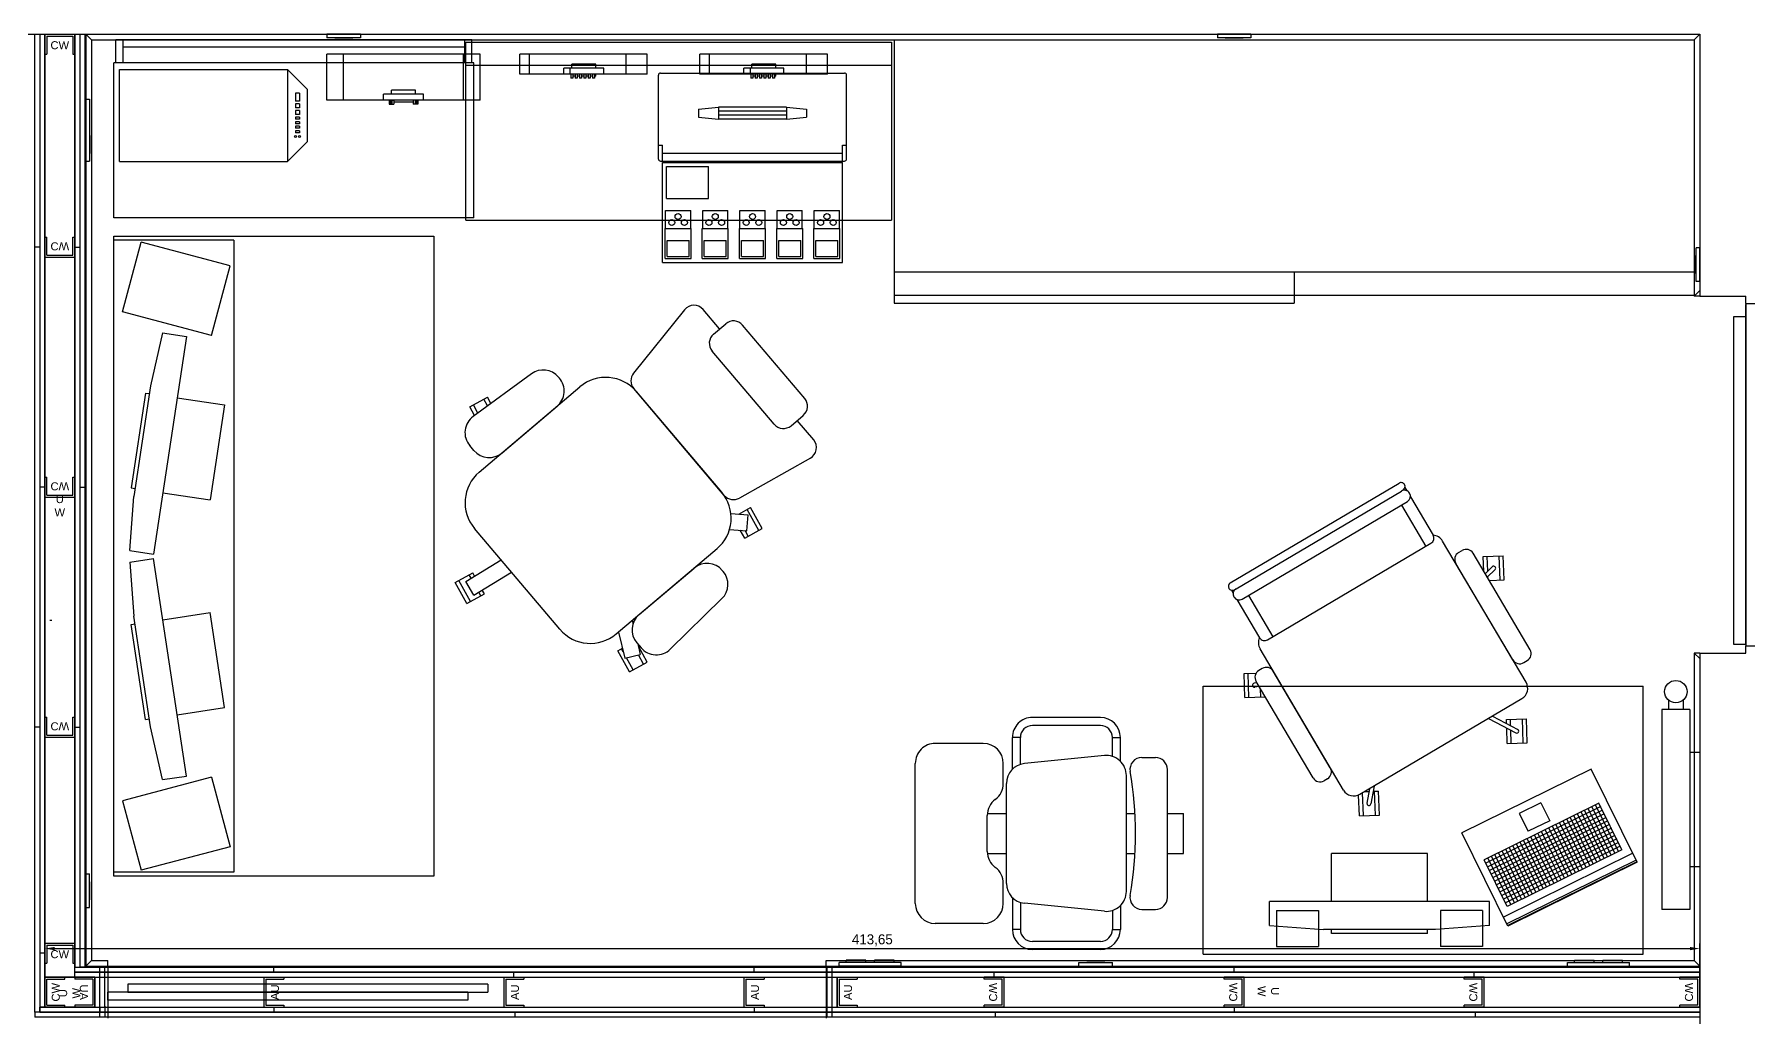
# Model space of a CAD drawing. Header units: millimetres. Extents: x 863 to 5283, y 810 to 2397.
# Drawn here: x 3382.6 to 3811.1, y 1701.7 to 1947.6 of the extents above; entities that cross this region are included whole.
import ezdxf

# ---------------------------------------------------------------- set-up
doc = ezdxf.new("R2010")
doc.units = ezdxf.units.MM
for name, color, linetype in [('Drzwi', 34, 'Continuous'), ('Elektryka - obudowy', 253, 'Continuous'), ('GK - OSB', 40, 'Continuous'), ('GK - płyta', 104, 'Continuous'), ('GK - rama', 170, 'Continuous'), ('Grzejniki', 12, 'Continuous'), ('Listwy', 9, 'Continuous'), ('Meble', 42, 'Continuous'), ('Okna', 7, 'Continuous'), ('Szkic', 6, 'Continuous'), ('Urządzenia', 183, 'Continuous'), ('Ściany', 7, 'Continuous')]:
    doc.layers.add(name, color=color, linetype=linetype)
doc.dimstyles.new('ISO-25', dxfattribs={"dimtxt": 2.5, "dimasz": 2.5, "dimexe": 1.25, "dimexo": 0.625, "dimtad": 1, "dimtxsty": 'Standard', "dimcen": 2.5, "dimadec": 0, "dimazin": 0, "dimtfac": 1, "dimtmove": 0, "dimatfit": 3, "dimfxl": 1, "dimarcsym": 0})

# ---------------------------------------------------------------- blocks, each defined once
blk = doc.blocks.new('Z$W@#9758')
for p, q in [((0, 0.3), (0, 82.3)), ((0, 82.3), (3, 82.3)), ((3, 85.6), (3, 0)), ((3, 85.6), (11, 85.6)), ((3, 0.3), (3, 85.3)), ((11, 85.6), (11, 0)), ((3, 0.3), (0, 0.3)), ((3, 0), (11, 0))]:
    blk.add_line(p, q)
blk = doc.blocks.new('Z$W@#32702')
for p, q in [((90, 2), (0, 2)), ((0, 0), (0, 2)), ((90, 0), (0, 0)), ((95, 4), (5, 4)), ((5, 4), (5, 2)), ((5, 2), (95, 2)), ((90, 2), (90, 0)), ((95, 4), (95, 2))]:
    blk.add_line(p, q)
blk = doc.blocks.new('Z$W@#3195')
for p, q in [((0, 80), (160, 80)), ((0, 0), (0, 80)), ((0, 50), (0, 80)), ((0, 80), (160, 80)), ((1, 50), (1, 80)), ((159, 50), (159, 80)), ((160, 80), (160, 0)), ((160, 80), (160, 50)), ((159, 50), (1, 50)), ((160, 0), (0, 0))]:
    blk.add_line(p, q)
blk = doc.blocks.new('Z$W@#3093')
for p, q in [((0.5, 38.8), (0.5, 44.5)), ((89.5, 44.5), (0.5, 44.5)), ((2.3, 38.8), (2.3, 44.5)), ((87.7, 38.8), (87.7, 44.5)), ((89.5, 38.8), (89.5, 44.5)), ((0, 0), (0, 38.8)), ((90, 38.8), (0, 38.8)), ((87.7, 42.7), (2.3, 42.7)), ((90, 0), (90, 38.8)), ((90, 0), (0, 0))]:
    blk.add_line(p, q)
blk = doc.blocks.new('Z$W@#14343')
for p, q in [((31.87, 76.22), (32.35, 78.6)), ((32.35, 78.6), (37.25, 77.62)), ((32.88, 76.14), (33.33, 78.4)), ((35.89, 75.93), (36.27, 77.81)), ((36.9, 75.86), (37.25, 77.62)), ((49.44, 74.96), (31.44, 76.25)), ((26.08, 69.63), (26.08, 71.26)), ((54.08, 69.63), (54.08, 69.97)), ((23.58, 64.63), (56.58, 64.63)), ((31.08, 64.63), (49.08, 64.63)), ((89.01, 62.44), (69.01, 58.6)), ((92.58, 53.13), (92.58, 59.5)), ((13.58, 21.63), (13.58, 54.63)), ((66.58, 20.61), (66.58, 55.65)), ((66.58, 21.63), (66.58, 54.63)), ((90.58, 53.13), (94.58, 53.13)), ((0, 41.55), (1.18, 47.43)), ((0.98, 41.35), (2.16, 47.23)), ((1.18, 47.43), (6.08, 46.45)), ((87.58, 26.13), (87.58, 50.13)), ((97.58, 26.13), (97.58, 50.13)), ((2.73, 42.02), (3.35, 45.97)), ((3.35, 45.97), (13.58, 44.35)), ((4.92, 45.72), (5.1, 46.64)), ((5.91, 45.57), (6.08, 46.45)), ((0, 41.55), (4.9, 40.56)), ((2.73, 42.02), (13.58, 40.3)), ((3.92, 40.76), (4.13, 41.8)), ((4.9, 40.56), (5.12, 41.64)), ((90.58, 23.13), (94.58, 23.13)), ((92.58, 16.76), (92.58, 23.13)), ((89.01, 13.82), (69.01, 17.66)), ((62.09, 13.29), (65.18, 10.2)), ((64.92, 16.12), (68.01, 13.03)), ((65.18, 10.2), (68.01, 13.03)), ((66.31, 14.73), (69.64, 14.06)), ((67.48, 8.38), (68.66, 14.26)), ((68.46, 8.18), (69.64, 14.06)), ((24.33, 11.63), (21.27, 5.62)), ((23.58, 11.63), (56.58, 11.63)), ((28.82, 11.63), (28.44, 10.88)), ((31.08, 11.63), (49.08, 11.63)), ((63.56, 9.16), (64, 11.38)), ((63.56, 9.16), (68.46, 8.18)), ((64.54, 8.97), (64.85, 10.53)), ((20.01, 2.27), (21.19, 8.15)), ((21, 2.07), (21.67, 5.42)), ((21.19, 8.15), (22.43, 7.9)), ((21.27, 5.62), (24.84, 3.81)), ((21.99, 7.03), (22.17, 7.95)), ((26.08, 6.25), (24.84, 3.81)), ((24.92, 1.28), (25.8, 5.7)), ((26.08, 6.63), (26.08, 5)), ((54.08, 6.63), (54.08, 6.29)), ((20.01, 2.27), (24.92, 1.28)), ((23.94, 1.48), (24.44, 4.01)), ((49.44, 1.3), (31.44, 0.01))]:
    blk.add_line(p, q)
for centre, radius, start, end in [((31.08, 71.26), 5, 85.9144, 180), ((49.08, 69.97), 5, 0, 85.9144), ((31.08, 69.63), 5, 180, 270), ((49.08, 69.63), 5, 270, 0), ((23.58, 54.63), 10, 90, 180), ((56.58, 54.63), 10, 0, 90), ((89.58, 59.5), 3, 0, 100.8855), ((69.58, 55.65), 3, 100.8855, 180), ((90.58, 50.13), 3, 90, 180), ((94.58, 50.13), 3, 0, 90), ((90.58, 26.13), 3, 180, 270), ((94.58, 26.13), 3, 270, 0), ((23.58, 21.63), 10, 180, 270), ((56.58, 21.63), 10, 270, 0), ((69.58, 20.61), 3, 180, 259.1145), ((89.58, 16.76), 3, 259.1145, 0), ((31.08, 6.63), 5, 90, 180), ((49.08, 6.63), 5, 0, 90), ((31.08, 5), 5, 180, 274.0856), ((49.08, 6.29), 5, 274.0856, 0)]:
    blk.add_arc(centre, radius, start, end)
blk = doc.blocks.new('Z$W@#30523')
for p, q in [((2, 55), (1, 41.5)), ((2, 55), (8, 55)), ((8, 0), (8, 55)), ((0, 39.5), (1, 39.5)), ((0, 15.5), (0, 39.5)), ((1, 13.5), (1, 41.5)), ((8, 39.5), (20, 39.5)), ((20, 15.5), (20, 39.5)), ((0, 15.5), (1, 15.5)), ((2, 0), (1, 13.5)), ((8, 15.5), (20, 15.5)), ((2, 0), (8, 0))]:
    blk.add_line(p, q)
blk = doc.blocks.new('Z$W@#1587')
for p, q in [((0, 0), (0, 23)), ((18, 23), (0, 23)), ((18, 0), (18, 23)), ((18, 0), (0, 0))]:
    blk.add_line(p, q)
blk = doc.blocks.new('Z$W@#29314')
for p, q in [((0, 42), (5, 47)), ((18, 47), (5, 47)), ((5.95, 45), (5.95, 44)), ((5.95, 45), (7.95, 45)), ((5.95, 44), (7.95, 44)), ((7.95, 45), (7.95, 44)), ((8.61, 45), (9.61, 45)), ((8.61, 45), (8.61, 44)), ((8.61, 44), (9.61, 44)), ((9.61, 45), (9.61, 44)), ((10.27, 45), (11.27, 45)), ((10.27, 45), (10.27, 44)), ((10.27, 44), (11.27, 44)), ((11.27, 45), (11.27, 44)), ((11.92, 45), (12.42, 45)), ((11.92, 45), (11.92, 44)), ((11.92, 44), (12.42, 44)), ((12.42, 45), (12.42, 44)), ((13.08, 45), (13.58, 45)), ((13.08, 45), (13.08, 44)), ((13.08, 44), (13.58, 44)), ((13.58, 45), (13.58, 44)), ((14.23, 45), (14.73, 45)), ((14.23, 45), (14.23, 44)), ((14.23, 44), (14.73, 44)), ((14.73, 45), (14.73, 44)), ((15.39, 45), (15.89, 45)), ((15.39, 45), (15.39, 44)), ((15.39, 44), (15.89, 44)), ((15.89, 45), (15.89, 44)), ((18, 47), (23, 42)), ((0, 0), (0, 42)), ((0, 42), (23, 42)), ((23, 0), (23, 42)), ((23, 0), (0, 0))]:
    blk.add_line(p, q)
for centre in [(16.8, 45), (16.8, 44)]:
    blk.add_circle(centre, 0.25)
blk = doc.blocks.new('Z$W@#9503')
for p, q in [((0, 0.5), (0, 21.5)), ((0.5, 22), (46.5, 22)), ((47, 0.5), (47, 21.5)), ((10, 13), (15, 13.5)), ((10, 13), (10, 11)), ((32, 13.5), (15, 13.5)), ((15, 13.5), (15, 10.5)), ((32, 13.5), (32, 10.5)), ((32, 13.5), (37, 13)), ((37, 13), (37, 11)), ((10, 11), (15, 10.5)), ((32, 12.5), (15, 12.5)), ((32, 11.5), (15, 11.5)), ((32, 10.5), (15, 10.5)), ((32, 10.5), (37, 11)), ((0, 4), (1, 4)), ((0.5, 0), (46.5, 0)), ((1, 0), (1, 4)), ((1, 2), (46, 2)), ((46, 0), (46, 4)), ((46, 4), (47, 4))]:
    blk.add_line(p, q)
for centre, start, end in [((0.5, 21.5), 90, 180), ((46.5, 21.5), 0, 90), ((0.5, 0.5), 180, 270), ((46.5, 0.5), 270, 0)]:
    blk.add_arc(centre, 0.5, start, end)
blk = doc.blocks.new('Z$W@#7448')
for p, q in [((0, 0), (0, 25)), ((0, 25), (45, 25)), ((1, 16), (1, 24)), ((1, 24), (11.5, 24)), ((11.5, 16), (11.5, 24)), ((45, 0), (45, 25)), ((0.75, 13), (7.05, 13)), ((0.75, 8.5), (0.75, 13)), ((1, 16), (11.5, 16)), ((7.05, 8.5), (7.05, 13)), ((10.05, 13), (16.35, 13)), ((10.05, 8.5), (10.05, 13)), ((16.35, 8.5), (16.35, 13)), ((19.35, 13), (25.65, 13)), ((19.35, 8.5), (19.35, 13)), ((25.65, 8.5), (25.65, 13)), ((28.65, 13), (34.95, 13)), ((28.65, 8.5), (28.65, 13)), ((34.95, 8.5), (34.95, 13)), ((37.95, 13), (44.25, 13)), ((37.95, 8.5), (37.95, 13)), ((44.25, 8.5), (44.25, 13)), ((0.65, 1), (0.65, 8.5)), ((0.65, 8.5), (7.15, 8.5)), ((1.15, 1.5), (1.15, 5.5)), ((1.15, 5.5), (6.65, 5.5)), ((6.65, 1.5), (6.65, 5.5)), ((7.15, 1), (7.15, 8.5)), ((9.95, 1), (9.95, 8.5)), ((9.95, 8.5), (16.45, 8.5)), ((10.45, 1.5), (10.45, 5.5)), ((10.45, 5.5), (15.95, 5.5)), ((15.95, 1.5), (15.95, 5.5)), ((16.45, 1), (16.45, 8.5)), ((19.25, 1), (19.25, 8.5)), ((19.25, 8.5), (25.75, 8.5)), ((19.75, 1.5), (19.75, 5.5)), ((19.75, 5.5), (25.25, 5.5)), ((25.25, 1.5), (25.25, 5.5)), ((25.75, 1), (25.75, 8.5)), ((28.55, 1), (28.55, 8.5)), ((28.55, 8.5), (35.05, 8.5)), ((29.05, 1.5), (29.05, 5.5)), ((29.05, 5.5), (34.55, 5.5)), ((34.55, 1.5), (34.55, 5.5)), ((35.05, 1), (35.05, 8.5)), ((37.85, 1), (37.85, 8.5)), ((37.85, 8.5), (44.35, 8.5)), ((38.35, 1.5), (38.35, 5.5)), ((38.35, 5.5), (43.85, 5.5)), ((43.85, 1.5), (43.85, 5.5)), ((44.35, 1), (44.35, 8.5)), ((0, 0), (45, 0)), ((0.65, 1), (7.15, 1)), ((0.65, 1), (7.15, 1)), ((1.15, 1.5), (6.65, 1.5)), ((9.95, 1), (16.45, 1)), ((9.95, 1), (16.45, 1)), ((10.45, 1.5), (15.95, 1.5)), ((19.25, 1), (25.75, 1)), ((19.25, 1), (25.75, 1)), ((19.75, 1.5), (25.25, 1.5)), ((28.55, 1), (35.05, 1)), ((28.55, 1), (35.05, 1)), ((29.05, 1.5), (34.55, 1.5)), ((37.85, 1), (44.35, 1)), ((37.85, 1), (44.35, 1)), ((38.35, 1.5), (43.85, 1.5))]:
    blk.add_line(p, q)
for centre in [(2.325, 10), (3.9, 11.5), (5.475, 10), (11.625, 10), (13.2, 11.5), (14.775, 10), (20.925, 10), (22.5, 11.5), (24.075, 10), (30.225, 10), (31.8, 11.5), (33.375, 10), (39.525, 10), (41.1, 11.5), (42.675, 10)]:
    blk.add_circle(centre, 0.75)
blk = doc.blocks.new('Z$W@#25200')
for p, q in [((0, 0), (0, 67)), ((0, 67), (110, 67)), ((110, 0), (110, 67)), ((0, 0), (110, 0))]:
    blk.add_line(p, q)
blk = doc.blocks.new('Z$W@#20580')
for p, q in [((20.74, 58), (37.74, 58)), ((20.74, 56), (37.74, 56)), ((15.74, 47.05), (15.74, 53)), ((17.74, 53), (15.74, 53)), ((17.74, 48.24), (17.74, 53)), ((40.74, 46.24), (40.74, 53)), ((40.74, 53), (42.74, 53)), ((42.74, 45.05), (42.74, 53)), ((50, 51.5), (62, 51.5)), ((10.35, 48), (7, 48)), ((19.74, 48.45), (39.74, 46.45)), ((4, 45), (4, 13)), ((14.24, 43.48), (14.24, 14.52)), ((45, 46.5), (45, 41.5)), ((67, 46.5), (67, 11.5)), ((44.24, 41.48), (44.24, 16.52)), ((0, 34), (0, 24)), ((4, 34), (0, 34)), ((14.24, 34), (12.07, 34)), ((48.97, 34), (44.24, 34)), ((49, 33.5), (49, 24.5)), ((4, 24), (0, 24)), ((14.24, 24), (12.07, 24)), ((48.97, 24), (44.24, 24)), ((42.74, 12.95), (42.74, 5)), ((45, 16.5), (45, 11.5)), ((10.35, 10), (7, 10)), ((15.74, 10.95), (15.74, 5)), ((17.74, 9.76), (17.74, 5)), ((19.74, 9.55), (39.74, 11.55)), ((40.74, 11.76), (40.74, 5)), ((17.74, 5), (15.74, 5)), ((40.74, 5), (42.74, 5)), ((50, 6.5), (62, 6.5)), ((20.74, 2), (37.74, 2)), ((20.74, 0), (37.74, 0))]:
    blk.add_line(p, q)
for centre, radius, start, end in [((20.74, 53), 5, 90, 180), ((20.74, 53), 3, 90, 180), ((37.74, 53), 5, 0, 90), ((37.74, 53), 3, 0, 90), ((50, 46.5), 5, 90, 180), ((62, 46.5), 5, 0, 90), ((7, 45), 3, 90, 180), ((10.35, 45), 3, 349.9141, 90), ((19.24, 43.48), 5, 84.2894, 180), ((100.3, 29), 88.36, 169.9141, 190.0859), ((39.24, 41.48), 5, 0, 84.2894), ((50, 41.5), 5, 180, 233.1301), ((44, 33.5), 5, 0, 53.1301), ((44, 24.5), 5, 306.8699, 0), ((50, 16.5), 5, 126.8699, 180), ((7, 13), 3, 180, 270), ((10.35, 13), 3, 270, 10.0859), ((19.24, 14.52), 5, 180, 275.7106), ((39.24, 16.52), 5, 275.7106, 0), ((50, 11.5), 5, 180, 270), ((62, 11.5), 5, 270, 0), ((20.74, 5), 5, 180, 270), ((20.74, 5), 3, 180, 270), ((37.74, 5), 3, 270, 0), ((37.74, 5), 5, 270, 0)]:
    blk.add_arc(centre, radius, start, end)
blk = doc.blocks.new('Z$W@#19796')
for p, q in [((2, 55), (1, 41.5)), ((2, 55), (8, 55)), ((8, 0), (8, 55)), ((0, 39.5), (1, 39.5)), ((0, 15.5), (0, 39.5)), ((1, 13.5), (1, 41.5)), ((8, 39.5), (20, 39.5)), ((20, 15.5), (20, 39.5)), ((0, 15.5), (1, 15.5)), ((2, 0), (1, 13.5)), ((8, 15.5), (20, 15.5)), ((2, 0), (8, 0))]:
    blk.add_line(p, q)
blk = doc.blocks.new('Z$W@#14798')
for p, q in [((0, 26), (0, 0)), ((0, 26), (36, 26)), ((0, 25.88), (36, 25.88)), ((36, 26), (36, 0)), ((0, 25.38), (36, 25.38)), ((0, 23.5), (36, 23.5)), ((2, 21.5), (34, 21.5)), ((2, 21.5), (2, 8.5)), ((3, 21.5), (3, 8.5)), ((4, 21.5), (4, 8.5)), ((5, 21.5), (5, 8.5)), ((6, 21.5), (6, 8.5)), ((7, 21.5), (7, 8.5)), ((8, 21.5), (8, 8.5)), ((9, 21.5), (9, 8.5)), ((10, 21.5), (10, 8.5)), ((11, 21.5), (11, 8.5)), ((12, 21.5), (12, 8.5)), ((13, 21.5), (13, 8.5)), ((14, 21.5), (14, 8.5)), ((15, 21.5), (15, 8.5)), ((16, 21.5), (16, 8.5)), ((17, 21.5), (17, 8.5)), ((18, 21.5), (18, 8.5)), ((19, 21.5), (19, 8.5)), ((20, 21.5), (20, 8.5)), ((21, 21.5), (21, 8.5)), ((22, 21.5), (22, 8.5)), ((23, 21.5), (23, 8.5)), ((24, 21.5), (24, 8.5)), ((25, 21.5), (25, 8.5)), ((26, 21.5), (26, 8.5)), ((27, 21.5), (27, 8.5)), ((28, 21.5), (28, 8.5)), ((29, 21.5), (29, 8.5)), ((30, 21.5), (30, 8.5)), ((31, 21.5), (31, 8.5)), ((32, 21.5), (32, 8.5)), ((33, 21.5), (33, 8.5)), ((34, 21.5), (34, 8.5)), ((2, 20.5), (34, 20.5)), ((2, 19.5), (34, 19.5)), ((2, 18.5), (34, 18.5)), ((2, 17.5), (34, 17.5)), ((2, 16.5), (34, 16.5)), ((2, 15.5), (34, 15.5)), ((2, 14.5), (34, 14.5)), ((2, 13.5), (34, 13.5)), ((2, 12.5), (34, 12.5)), ((2, 11.5), (34, 11.5)), ((2, 10.5), (34, 10.5)), ((2, 9.5), (34, 9.5)), ((2, 8.5), (34, 8.5)), ((15, 7), (21, 7)), ((15, 2), (15, 7)), ((21, 2), (21, 7)), ((0, 0), (36, 0)), ((15, 2), (21, 2))]:
    blk.add_line(p, q)
blk = doc.blocks.new('Z$W@#15281')
for p, q in [((45.65, 73.63), (43.25, 69.24)), ((45.65, 73.63), (50.91, 70.76)), ((19.68, 69.17), (47.68, 69.17)), ((43.25, 69.24), (43.39, 69.17)), ((43.73, 70.12), (45.48, 69.17)), ((45.17, 72.75), (50.43, 69.88)), ((46.19, 69.17), (46.62, 70.19)), ((47.28, 69.17), (47.54, 69.81)), ((50.91, 70.76), (49.45, 68.09)), ((17.68, 66.17), (17.68, 67.17)), ((49.68, 66.17), (49.68, 67.17)), ((5.64, 64.04), (3.24, 59.65)), ((3.72, 60.53), (8.98, 57.65)), ((5.16, 63.16), (10.18, 60.42)), ((5.64, 64.04), (10.2, 61.54)), ((10.18, 57.09), (6.75, 60.02)), ((10.18, 58.41), (7.4, 60.79)), ((10.18, 61.17), (10.18, 14.17)), ((13.18, 64.17), (54.18, 64.17)), ((19.68, 64.17), (47.68, 64.17)), ((55.18, 61.37), (55.18, 13.96)), ((67.79, 62.87), (56.68, 62.87)), ((67.18, 61.67), (67.18, 13.67)), ((68.68, 63.17), (68.68, 63.17)), ((70.47, 62.87), (69.57, 62.87)), ((70.18, 61.67), (70.18, 13.67)), ((70.18, 61.67), (70.18, 13.67)), ((71.18, 63.17), (71.18, 63.17)), ((72.18, 62.17), (72.18, 13.17)), ((3.24, 59.65), (8.5, 56.77)), ((9.16, 57.97), (8.5, 56.77)), ((10.18, 59.84), (9.65, 58.86)), ((67.18, 59.87), (55.18, 59.87)), ((2.4, 23.02), (0, 18.63)), ((1.92, 22.14), (4.8, 20.57)), ((2.4, 23.02), (5.78, 21.17)), ((10.18, 23.86), (3.57, 19.81)), ((10.18, 22.69), (4.09, 18.96)), ((0, 18.63), (5.27, 15.76)), ((0.48, 19.51), (5.74, 16.63)), ((7.66, 20.14), (5.27, 15.76)), ((5.81, 20.01), (7.18, 19.27)), ((6.8, 20.62), (7.66, 20.14)), ((67.18, 15.46), (55.18, 15.46)), ((13.18, 11.17), (54.18, 11.17)), ((17.68, 9.17), (17.68, 8.17)), ((19.68, 11.17), (47.68, 11.17)), ((49.68, 9.17), (49.68, 8.17)), ((67.79, 12.46), (56.68, 12.46)), ((68.68, 12.17), (68.68, 12.17)), ((70.47, 12.46), (69.57, 12.46)), ((71.18, 12.17), (71.18, 12.17)), ((19.68, 6.17), (47.68, 6.17)), ((39.81, 6.17), (38.01, 2.88)), ((40.33, 6.17), (40.78, 5.92)), ((40.72, 6.17), (41.35, 3.52)), ((41.75, 6.17), (42.33, 3.75)), ((41.96, 5.28), (45.19, 3.51)), ((42.41, 6.17), (45.67, 4.39)), ((45.67, 4.39), (43.27, 0)), ((38.01, 2.88), (43.27, 0)), ((38.49, 3.75), (43.75, 0.88))]:
    blk.add_line(p, q)
for centre, radius, start, end in [((19.68, 67.17), 2, 90, 180), ((47.08, 70), 0.5, 337.485, 157.485), ((47.68, 67.17), 2, 0, 90), ((19.68, 66.17), 2, 180, 270), ((47.68, 66.17), 2, 270, 0), ((7.07, 60.4), 0.5, 49.485, 229.485), ((13.18, 61.17), 3, 90, 180), ((54.18, 61.17), 3, 34.6747, 90), ((56.68, 61.37), 1.5, 90, 180), ((68.68, 61.67), 1.5, 90, 180), ((68.68, 61.67), 1.5, 0, 90), ((71.18, 62.17), 1, 90, 180), ((71.18, 62.17), 1, 0, 90), ((3.83, 19.39), 0.501, 118.1827, 304.7873), ((13.18, 14.17), 3, 180, 270), ((56.68, 13.96), 1.5, 180, 270), ((68.68, 13.67), 1.5, 180, 270), ((68.68, 13.67), 1.5, 270, 0), ((71.18, 13.17), 1, 180, 270), ((71.18, 13.17), 1, 270, 0), ((19.68, 9.17), 2, 90, 180), ((47.68, 9.17), 2, 0, 90), ((54.18, 14.17), 3, 270, 325.3253), ((19.68, 8.17), 2, 180, 270), ((47.68, 8.17), 2, 270, 0), ((41.84, 3.63), 0.5, 193.485, 13.485)]:
    blk.add_arc(centre, radius, start, end)
blk = doc.blocks.new('Z$W@#20798')
for p, q in [((0, 9), (0, 0)), ((0, 9), (10.5, 9)), ((10.5, 9), (10.5, 0)), ((0, 0), (10.5, 0))]:
    blk.add_line(p, q)
blk = doc.blocks.new('Z$W@#27157')
for p, q in [((0, 1), (0, 6)), ((31.88, 6), (0, 6)), ((2.43, 1), (2.43, 6)), ((26.63, 1), (26.63, 6)), ((31.88, 1), (31.88, 6)), ((11.03, 1), (0, 1)), ((11.03, 1), (11.03, 2.5)), ((21.03, 2.5), (11.03, 2.5)), ((21.03, 1), (11.03, 1)), ((12.63, 1), (12.63, 2.5)), ((12.76, 1), (12.76, 0)), ((13.26, 1), (12.76, 1)), ((13.26, 0), (12.76, 0)), ((19.03, 3.5), (13.03, 3.5)), ((13.03, 2.5), (13.03, 3.5)), ((13.03, 2.5), (13.03, 3.5)), ((13.26, 1), (13.26, 0)), ((13.84, 0.5), (13.26, 0.5)), ((13.84, 1), (13.84, 0)), ((14.34, 1), (13.84, 1)), ((14.34, 0), (13.84, 0)), ((14.34, 1), (14.34, 0)), ((14.92, 0.5), (14.34, 0.5)), ((14.92, 1), (14.92, 0)), ((15.42, 1), (14.92, 1)), ((15.42, 0), (14.92, 0)), ((15.42, 1), (15.42, 0)), ((16, 0.5), (15.42, 0.5)), ((16, 1), (16, 0)), ((16.5, 1), (16, 1)), ((16.5, 0), (16, 0)), ((16.5, 1), (16.5, 0)), ((17.07, 0.5), (16.5, 0.5)), ((17.07, 1), (17.07, 0)), ((17.57, 1), (17.07, 1)), ((17.57, 0), (17.07, 0)), ((17.57, 1), (17.57, 0)), ((18.15, 0.5), (17.57, 0.5)), ((18.15, 1), (18.15, 0)), ((18.65, 1), (18.15, 1)), ((18.65, 0), (18.15, 0)), ((18.65, 1), (18.65, 0)), ((19.03, 0.5), (18.65, 0.5)), ((19.03, 2.5), (19.03, 3.5)), ((19.03, 0.5), (19.03, 1)), ((21.03, 1), (21.03, 2.5)), ((31.88, 1), (21.03, 1))]:
    blk.add_line(p, q)
blk = doc.blocks.new('Z$W@#20472')
for p, q in [((38.26, 12.5), (0, 12.5)), ((0, 1), (0, 12.5)), ((4.12, 1), (4.12, 12.5)), ((34.14, 1), (34.14, 12.5)), ((38.26, 1), (38.26, 12.5)), ((38.26, 1), (0, 1)), ((14.13, 1), (14.13, 2.5)), ((24.13, 2.5), (14.13, 2.5)), ((24.13, 1), (14.13, 1)), ((15.54, 1), (15.54, 0)), ((15.54, 1), (16.04, 1)), ((15.54, 0), (16.04, 0)), ((15.88, 1), (15.88, 0)), ((15.88, 1), (16.38, 1)), ((15.88, 0), (16.38, 0)), ((22.13, 3.5), (16.13, 3.5)), ((16.13, 2.5), (16.13, 3.5)), ((16.13, 2.5), (16.13, 3.5)), ((16.2, 1), (16.2, 0)), ((16.2, 1), (16.7, 1)), ((16.2, 0), (16.7, 0)), ((16.7, 1), (16.7, 0)), ((21.55, 0.5), (16.7, 0.5)), ((21.55, 1), (21.55, 0)), ((22.05, 1), (21.55, 1)), ((22.05, 0), (21.55, 0)), ((22.38, 1), (21.88, 1)), ((22.38, 0), (21.88, 0)), ((22.05, 1), (22.05, 0)), ((22.13, 2.5), (22.13, 3.5)), ((22.72, 1), (22.22, 1)), ((22.72, 0), (22.22, 0)), ((22.38, 1), (22.38, 0)), ((22.72, 1), (22.72, 0)), ((24.13, 1), (24.13, 2.5))]:
    blk.add_line(p, q)
blk = doc.blocks.new('Z$W@#20234')
for p, q in [((0, 65.8), (0, 0)), ((0, 65.8), (200, 65.8)), ((200, 65.8), (200, 2)), ((0, 7.8), (200, 7.8)), ((100, 7.8), (100, 0)), ((0, 2), (200, 2)), ((0, 0), (100, 0))]:
    blk.add_line(p, q)
blk = doc.blocks.new('Z$W@#30383')
for p, q in [((0, 1), (0, 0.1)), ((0, 1), (15.5, 1)), ((0, 0.1), (15.5, 0.1)), ((1.95, 0.1), (1.95, 0)), ((6.45, 0), (1.95, 0)), ((6.45, 0.1), (6.45, 0)), ((9.05, 0.1), (9.05, 0)), ((9.05, 0), (13.55, 0)), ((13.55, 0.1), (13.55, 0)), ((15.5, 1), (15.5, 0.1))]:
    blk.add_line(p, q)
blk = doc.blocks.new('Z$W@#19311')
for p, q in [((0, 1), (0, 0.1)), ((0, 1), (8.4, 1)), ((0, 0.1), (8.4, 0.1)), ((1.95, 0.1), (1.95, 0)), ((1.95, 0), (6.45, 0)), ((6.45, 0.1), (6.45, 0)), ((8.4, 1), (8.4, 0.1))]:
    blk.add_line(p, q)
blk = doc.blocks.new('Z$W@#16244')
for p, q in [((0, 1.5), (0, 0.6)), ((0, 1.5), (15.5, 1.5)), ((0, 0.6), (15.5, 0.6)), ((1.75, 0.6), (1.75, 0)), ((1.75, 0), (6.65, 0)), ((6.65, 0.6), (6.65, 0)), ((8.85, 0.6), (8.85, 0)), ((8.85, 0), (13.75, 0)), ((13.75, 0.6), (13.75, 0)), ((15.5, 1.5), (15.5, 0.6))]:
    blk.add_line(p, q)
blk = doc.blocks.new('Z$W@#12059')
for p, q in [((0, 0), (0, 235.75)), ((0, 235.75), (7.5, 235.75)), ((7.5, 0), (7.5, 235.75)), ((0, 0), (7.5, 0))]:
    blk.add_line(p, q)
at = {"insert": (3.75, 117.875), "char_height": 2, "width": 6.5, "attachment_point": 5}
blk.add_mtext('{\\fArial|b0|i0|c238|p0;U\\PW}', dxfattribs=at)
blk = doc.blocks.new('Z$W@#8547')
for p, q in [((0, 0), (0, 215.65)), ((0, 215.65), (7.5, 215.65)), ((7.5, 0), (7.5, 215.65)), ((0, 0), (7.5, 0))]:
    blk.add_line(p, q)
at = {"insert": (3.5, 107.825), "char_height": 2, "width": 7, "attachment_point": 5}
blk.add_mtext('{\\fArial|b0|i0|c238|p0;U\\PW}', dxfattribs=at)
blk = doc.blocks.new('Z$W@#25724')
for p, q in [((0, 5), (0, 0)), ((0, 5), (7.5, 5)), ((0.5, 4.5), (0.5, 0)), ((0.5, 4.5), (7, 4.5)), ((7, 4.5), (7, 0)), ((7.5, 5), (7.5, 0)), ((0, 0), (0.5, 0)), ((7, 0), (7.5, 0))]:
    blk.add_line(p, q)
at = {"insert": (3.75, 2.25), "char_height": 2, "width": 6.5, "attachment_point": 5}
blk.add_mtext('{\\fArial|b0|i0|c238|p0;CW}', dxfattribs=at)
blk = doc.blocks.new('Z$W@#1528')
for p, q in [((0, 5), (0, 0)), ((0, 5), (7.5, 5)), ((0.5, 4.5), (0.5, 0)), ((0.5, 4.5), (7, 4.5)), ((7, 4.5), (7, 0)), ((7.5, 5), (7.5, 0)), ((0, 0), (0.5, 0)), ((7, 0), (7.5, 0))]:
    blk.add_line(p, q)
at = {"insert": (3.75, 2.25), "char_height": 2, "width": 6.5, "attachment_point": 5}
blk.add_mtext('{\\fArial|b0|i0|c238|p0;UA}', dxfattribs=at)
blk = doc.blocks.new('Z$W@#7920')
for p, q in [((0, 0), (0, 12.5)), ((0, 12.5), (7.5, 12.5)), ((7.5, 0), (7.5, 12.5)), ((0, 0), (7.5, 0))]:
    blk.add_line(p, q)
at = {"insert": (3.5, 6.25), "char_height": 2, "width": 7, "attachment_point": 5}
blk.add_mtext('{\\fArial|b0|i0|c238|p0;U\\PW}', dxfattribs=at)
blk = doc.blocks.new('*D676')
at = {"layer": 'Defpoints', "color": 0}
for p in [(2936.4, 918.57), (2522.75, 907.14), (2936.4, 907.14)]:
    blk.add_point(p, dxfattribs=at)
at = {"layer": 'GK - OSB', "color": 0, "lineweight": -2}
for p, q in [((2522.75, 907.77), (2522.75, 919.82)), ((2525.25, 918.57), (2933.9, 918.57)), ((2936.4, 907.77), (2936.4, 919.82))]:
    blk.add_line(p, q, dxfattribs=at)
at = {"layer": 'GK - OSB', "color": 0}
for points in [[(2525.25, 918.99), (2525.25, 918.15), (2522.75, 918.57)], [(2933.9, 918.15), (2933.9, 918.99), (2936.4, 918.57)]]:
    blk.add_solid(points, dxfattribs=at)
at = {"layer": 'GK - OSB', "color": 0, "insert": (2729.57, 920.65), "char_height": 2.5, "attachment_point": 5}
blk.add_mtext('413,65', dxfattribs=at)
blk = doc.blocks.new('Z$W@#10067')
for p, q in [((1.7, 52.36), (1.7, 50)), ((5.3, 52.36), (5.3, 50)), ((0, 50), (0, 0)), ((7, 50), (0, 50)), ((7, 50), (7, 0)), ((9.5, 39.3), (7, 39.3)), ((9.5, 39.3), (9.5, 10.7)), ((9.5, 10.7), (7, 10.7)), ((7, 0), (0, 0))]:
    blk.add_line(p, q)
blk.add_circle((3.5, 54.5), 2.8)

msp = doc.modelspace()

# ---------------------------------------------------------------- linework, layer by layer
at = {"layer": 'GK - OSB'}
for p, q in [((3384.01, 1947.617), (3384.01, 1704.367)), ((3385.26, 1947.617), (3385.26, 1704.367)), ((3392.76, 1947.617), (3392.76, 1714.367)), ((3394.01, 1947.617), (3394.01, 1714.367)), ((3392.76, 1894.367), (3394.01, 1894.367)), ((3385.26, 1834.367), (3384.01, 1834.367)), ((3392.76, 1774.367), (3394.01, 1774.367)), ((3385.26, 1717.867), (3384.01, 1717.867)), ((3392.76, 1714.367), (3394.01, 1714.367)), ((3392.76, 1713.117), (3798.91, 1713.117)), ((3392.76, 1711.867), (3392.76, 1713.117)), ((3392.76, 1711.867), (3798.91, 1711.867)), ((3397.76, 1704.367), (3397.76, 1711.867)), ((3399.01, 1711.867), (3399.01, 1713.117)), ((3399.01, 1704.367), (3399.01, 1711.867)), ((3502.51, 1711.867), (3502.51, 1713.117)), ((3582.01, 1704.367), (3582.01, 1711.867)), ((3583.26, 1704.367), (3583.26, 1711.867)), ((3622.51, 1711.867), (3622.51, 1713.117)), ((3742.51, 1711.867), (3742.51, 1713.117)), ((3798.91, 1711.867), (3798.91, 1713.117)), ((3385.26, 1704.367), (3384.01, 1704.367)), ((3384.01, 1704.367), (3798.91, 1704.367)), ((3384.01, 1703.117), (3384.01, 1704.367)), ((3384.01, 1703.117), (3798.91, 1703.117)), ((3399.01, 1704.367), (3399.01, 1703.117)), ((3442.536, 1704.375), (3442.536, 1703.117)), ((3562.536, 1704.375), (3562.536, 1703.117)), ((3682.536, 1704.375), (3682.536, 1703.117))]:
    msp.add_line(p, q, dxfattribs=at)
at = {"layer": 'GK - płyta'}
for p, q in [((3382.76, 1703.117), (3382.76, 1947.617)), ((3384.01, 1947.617), (3384.01, 1703.117)), ((3394.01, 1947.617), (3394.01, 1714.367)), ((3395.26, 1947.617), (3395.26, 1714.367)), ((3384.01, 1894.367), (3382.76, 1894.367)), ((3394.01, 1834.367), (3395.26, 1834.367)), ((3384.01, 1774.367), (3382.76, 1774.367)), ((3392.76, 1713.117), (3392.76, 1714.367)), ((3392.76, 1714.367), (3798.91, 1714.367)), ((3395.26, 1714.367), (3394.01, 1714.367)), ((3399.01, 1701.867), (3399.01, 1714.367)), ((3400.26, 1711.867), (3400.26, 1714.367)), ((3442.536, 1713.117), (3442.536, 1714.367)), ((3562.536, 1713.117), (3562.536, 1714.367)), ((3580.76, 1701.867), (3580.76, 1714.367)), ((3582.01, 1701.867), (3582.01, 1714.367)), ((3682.536, 1713.117), (3682.536, 1714.367)), ((3798.91, 1714.367), (3798.91, 1713.117)), ((3798.91, 1713.117), (3392.76, 1713.117)), ((3394.01, 1711.867), (3395.26, 1711.867)), ((3400.26, 1704.367), (3400.26, 1711.867)), ((3580.76, 1704.367), (3580.76, 1711.867)), ((3382.76, 1703.117), (3382.76, 1701.867)), ((3798.91, 1703.117), (3382.76, 1703.117)), ((3798.91, 1701.867), (3382.76, 1701.867)), ((3400.26, 1704.603), (3400.26, 1701.867)), ((3502.76, 1703.117), (3502.76, 1701.867)), ((3622.76, 1703.117), (3622.76, 1701.867)), ((3742.76, 1703.117), (3742.76, 1701.867))]:
    msp.add_line(p, q, dxfattribs=at)
at = {"layer": 'Listwy'}
for p, q in [((3396.91, 1946.217), (3395.51, 1947.617)), ((3396.91, 1946.217), (3797.51, 1946.217)), ((3396.91, 1946.217), (3396.91, 1716.017)), ((3797.51, 1946.217), (3798.91, 1947.617)), ((3797.51, 1946.217), (3797.51, 1882.117)), ((3797.51, 1882.117), (3798.91, 1883.517)), ((3798.91, 1882.117), (3797.51, 1882.117)), ((3797.51, 1792.917), (3797.51, 1716.017)), ((3798.91, 1792.917), (3797.51, 1792.917)), ((3797.51, 1792.917), (3798.91, 1791.517)), ((3395.51, 1714.617), (3396.91, 1716.017)), ((3396.91, 1716.017), (3401.01, 1716.017)), ((3401.01, 1714.617), (3401.01, 1716.017)), ((3580.51, 1716.017), (3797.51, 1716.017)), ((3580.51, 1714.617), (3580.51, 1716.017)), ((3797.51, 1716.017), (3798.91, 1714.617))]:
    msp.add_line(p, q, dxfattribs=at)
at = {"layer": 'Szkic'}
for p, q in [((3490.51, 1901.117), (3490.51, 1945.617)), ((3490.51, 1945.617), (3596.91, 1945.617)), ((3596.91, 1945.617), (3596.91, 1901.117)), ((3490.51, 1939.917), (3596.91, 1939.917)), ((3490.51, 1901.117), (3596.91, 1901.117)), ((3386.51, 1801.117), (3387.01, 1801.117))]:
    msp.add_line(p, q, dxfattribs=at)
at = {"layer": 'Ściany'}
for p, q in [((3192.51, 1947.617), (3798.91, 1947.617)), ((3395.51, 1947.617), (3395.51, 1714.617)), ((3798.91, 1947.617), (3798.91, 1882.117)), ((3798.91, 1882.117), (3810.41, 1882.117)), ((3810.41, 1880.317), (3810.41, 1882.117)), ((3798.91, 1792.917), (3798.91, 1664.267)), ((3798.91, 1792.917), (3810.41, 1792.917)), ((3810.41, 1792.917), (3810.41, 1794.717)), ((3395.51, 1714.617), (3400.51, 1714.617)), ((3400.51, 1714.617), (3580.51, 1714.617)), ((3401.01, 1714.617), (3401.01, 1701.617)), ((3580.51, 1714.617), (3798.91, 1714.617)), ((3580.51, 1714.617), (3580.51, 1701.617))]:
    msp.add_line(p, q, dxfattribs=at)

# ---------------------------------------------------------------- block references
at = {"layer": 'Drzwi'}
msp.add_blockref('Z$W@#32702', (3401.01, 1706.117), dxfattribs=at)
at = {"layer": 'Elektryka - obudowy', "xscale": -1}
for p in [(3464.178, 1946.617), (3686.71, 1946.617)]:
    msp.add_blockref('Z$W@#19311', p, dxfattribs=at)
for name, p, rotation in [('Z$W@#30383', (3396.51, 1931.381), 90.00000000000001), ('Z$W@#19311', (3797.91, 1885.817), -90), ('Z$W@#19311', (3643.71, 1715.617), -180), ('Z$W@#16244', (3765.81, 1716.117), -180)]:
    msp.add_blockref(name, p, dxfattribs=dict(at, rotation=rotation))
at = {"layer": 'Elektryka - obudowy'}
for name, p, rotation in [('Z$W@#19311', (3396.51, 1729.277), 90), ('Z$W@#16244', (3599.31, 1716.117), 180)]:
    msp.add_blockref(name, p, dxfattribs=dict(at, rotation=rotation))
at = {"layer": 'GK - rama'}
for name, p in [('Z$W@#12059', (3385.26, 1711.867)), ('Z$W@#25724', (3385.26, 1942.617)), ('Z$W@#25724', (3385.26, 1715.367))]:
    msp.add_blockref(name, p, dxfattribs=at)
at = {"layer": 'GK - rama', "xscale": -1}
for name, p, rotation in [('Z$W@#25724', (3385.26, 1896.867), 180), ('Z$W@#25724', (3385.26, 1836.867), 180), ('Z$W@#25724', (3385.26, 1776.867), 180), ('Z$W@#1528', (3445.036, 1711.867), 90.00000000000001), ('Z$W@#1528', (3505.01, 1711.867), 90.00000000000001), ('Z$W@#1528', (3565.01, 1711.867), 90.00000000000001), ('Z$W@#1528', (3588.26, 1711.867), 90.00000000000001), ('Z$W@#25724', (3620.01, 1704.367), -90), ('Z$W@#25724', (3680.01, 1704.367), -90), ('Z$W@#25724', (3740.01, 1704.367), -90), ('Z$W@#25724', (3793.91, 1704.367), -90)]:
    msp.add_blockref(name, p, dxfattribs=dict(at, rotation=rotation))
at = {"layer": 'GK - rama'}
for name, p, rotation in [('Z$W@#25724', (3390.26, 1704.367), 90), ('Z$W@#7920', (3397.76, 1704.367), 90), ('Z$W@#1528', (3392.76, 1711.867), -90.00000000000001), ('Z$W@#8547', (3583.26, 1711.867), -90.00000000000001)]:
    msp.add_blockref(name, p, dxfattribs=dict(at, rotation=rotation))
at = {"layer": 'Grzejniki'}
msp.add_blockref('Z$W@#10067', (3789.41, 1728.767), dxfattribs=at)
at = {"layer": 'Meble'}
for name, p in [('Z$W@#3093', (3402.51, 1901.717)), ('Z$W@#20234', (3597.51, 1880.417)), ('Z$W@#25200', (3674.743, 1717.617))]:
    msp.add_blockref(name, p, dxfattribs=at)
for name, p, rotation in [('Z$W@#3195', (3482.51, 1737.117), 90), ('Z$W@#14343', (3517.601, 1773.575), 40.25706513147068), ('Z$W@#15281', (3771.799, 1779.96), 120.5898905201441), ('Z$W@#20580', (3669.819, 1776.814), 180)]:
    msp.add_blockref(name, p, dxfattribs=dict(at, rotation=rotation))
at = {"layer": 'Okna'}
msp.add_blockref('Z$W@#9758', (3807.41, 1794.717), dxfattribs=at)
at = {"layer": 'Urządzenia'}
for name, p in [('Z$W@#20472', (3455.781, 1930.117)), ('Z$W@#27157', (3503.969, 1936.617)), ('Z$W@#27157', (3548.969, 1936.617)), ('Z$W@#9503', (3538.637, 1915.917)), ('Z$W@#7448', (3539.637, 1890.553)), ('Z$W@#20798', (3693.123, 1719.519))]:
    msp.add_blockref(name, p, dxfattribs=at)
for name, p, rotation in [('Z$W@#29314', (3403.915, 1938.836), -90.00000000000001), ('Z$W@#30523', (3412.728, 1760.979), 8.591177620045197), ('Z$W@#1587', (3431.564, 1744.498), 104.868608534191), ('Z$W@#14798', (3771.725, 1763.917), -153.7316012004328), ('Z$W@#19796', (3746.337, 1722.783), 90)]:
    msp.add_blockref(name, p, dxfattribs=dict(at, rotation=rotation))
for name, p, xscale, rotation in [('Z$W@#1587', (3431.564, 1889.736), -0.999999999999999, 75.131391465809), ('Z$W@#30523', (3412.728, 1873.255), -1, 171.4088223799548)]:
    msp.add_blockref(name, p, dxfattribs=dict(at, xscale=xscale, rotation=rotation))
at = {"layer": 'Urządzenia', "xscale": -1}
msp.add_blockref('Z$W@#20798', (3744.552, 1719.519), dxfattribs=at)

# ---------------------------------------------------------------- dimensions: what is measured, and where the dimension line sits
at = {"layer": 'GK - OSB'}
dim = msp.add_linear_dim(base=(3798.91, 1719.027), p1=(3385.26, 1707.599), p2=(3798.91, 1707.599), dimstyle='ISO-25', dxfattribs=at)
dim.commit()
dim.dimension.update_dxf_attribs({"geometry": '*D676', "text_midpoint": (3592.085, 1721.11), "insert": (862.51, 800.458)})

doc.saveas('drawing.dxf')
